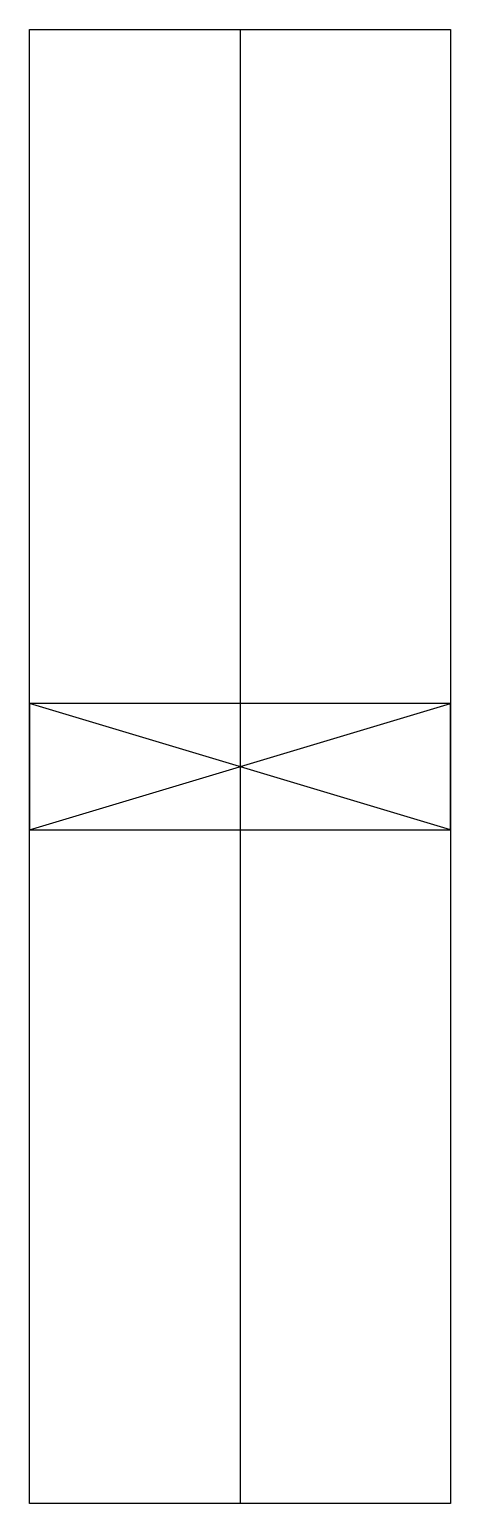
# Model space of a CAD drawing. Header units: millimetres. Extents: x 5 to 55, y -175 to 0.
import ezdxf

# ---------------------------------------------------------------- set-up
doc = ezdxf.new("R2010")
doc.units = ezdxf.units.MM
doc.layers.get('0').update_dxf_attribs({"linetype": 'CONTINUOUS'})

msp = doc.modelspace()

# ---------------------------------------------------------------- linework, layer by layer
for p, q in [((30.08, 0.31), (30.08, -174.69)), ((5.08, -94.69), (55.08, -79.69)), ((55.08, -94.69), (5.08, -79.69))]:
    msp.add_line(p, q)
for points in [[(5.08, 0.31), (55.08, 0.31), (55.08, -174.69), (5.08, -174.69)], [(5.08, -94.69), (55.08, -94.69), (55.08, -79.69), (5.08, -79.69)]]:
    msp.add_lwpolyline(points, close=True)

doc.saveas('drawing.dxf')
